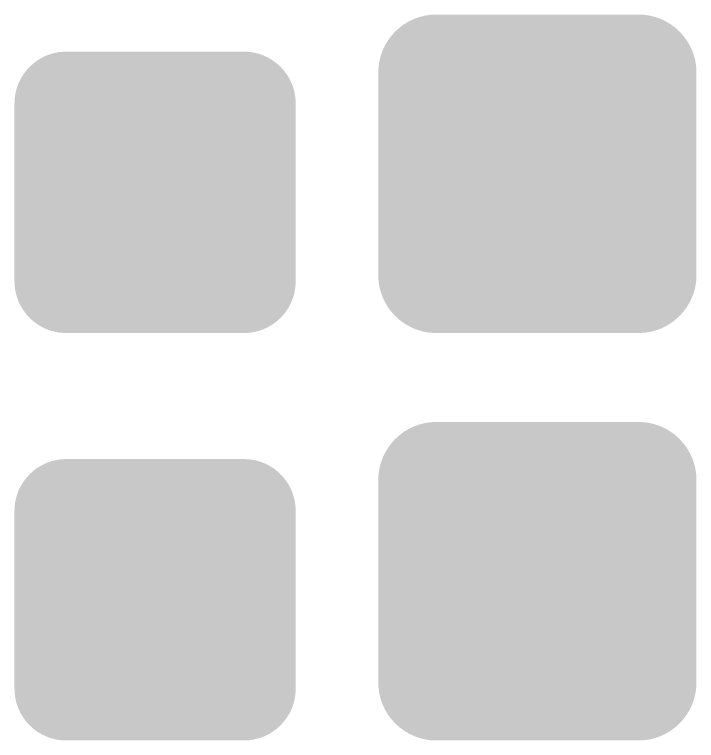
# Model space of a CAD drawing. Header units: millimetres. Extents: x 5277 to 6029, y 2052 to 2709.
# Drawn here: x 5450.91 to 5469.33, y 2458.63 to 2478.23 of the extents above; entities that cross this region are included whole.
import ezdxf

# ---------------------------------------------------------------- set-up
doc = ezdxf.new("R2010")
doc.units = ezdxf.units.MM
doc.layers.add('Recreation', color=7, linetype='CONTINUOUS', true_color=0x000000)

# ---------------------------------------------------------------- blocks, each defined once
blk = doc.blocks.new('602010607_план_рз')
at = {"layer": 'Recreation', "linetype": 'Continuous'}
h = blk.add_hatch(color=256, dxfattribs=at)
edge = h.paths.add_edge_path()
edge.add_spline(control_points=[(-0.095, -0.169), (-0.095, 0.599), (0.531, 1.225), (1.3, 1.225)], knot_values=[-1, -1, -1, -1, 0, 0, 0, 0], degree=3, periodic=0)
edge.add_line((1.3, 1.225), (6.108, 1.225))
edge.add_spline(control_points=[(6.108, 1.225), (6.877, 1.225), (7.503, 0.599), (7.503, -0.169)], knot_values=[-1, -1, -1, -1, 0, 0, 0, 0], degree=3, periodic=0)
edge.add_line((7.503, -0.169), (7.503, -4.978))
edge.add_spline(control_points=[(7.503, -4.978), (7.503, -5.747), (6.877, -6.372), (6.108, -6.372)], knot_values=[-1, -1, -1, -1, 0, 0, 0, 0], degree=3, periodic=0)
edge.add_line((6.108, -6.372), (1.3, -6.372))
edge.add_spline(control_points=[(1.3, -6.372), (0.531, -6.372), (-0.095, -5.747), (-0.095, -4.978)], knot_values=[-1, -1, -1, -1, 0, 0, 0, 0], degree=3, periodic=0)
edge.add_line((-0.095, -4.978), (-0.095, -0.169))
edge = h.paths.add_edge_path(flags=16)
edge.add_spline(control_points=[(0.218, -4.978), (0.218, -5.577), (0.701, -6.059), (1.3, -6.059)], knot_values=[-1, -1, -1, -1, 0, 0, 0, 0], degree=3, periodic=0)
edge.add_line((1.3, -6.059), (6.108, -6.059))
edge.add_spline(control_points=[(6.108, -6.059), (6.707, -6.059), (7.19, -5.577), (7.19, -4.978)], knot_values=[-1, -1, -1, -1, 0, 0, 0, 0], degree=3, periodic=0)
edge.add_line((7.19, -4.978), (7.19, -0.169))
edge.add_spline(control_points=[(7.19, -0.169), (7.19, 0.43), (6.707, 0.912), (6.108, 0.912)], knot_values=[-1, -1, -1, -1, 0, 0, 0, 0], degree=3, periodic=0)
edge.add_line((6.108, 0.912), (1.3, 0.912))
edge.add_spline(control_points=[(1.3, 0.912), (0.701, 0.912), (0.218, 0.43), (0.218, -0.169)], knot_values=[-1, -1, -1, -1, 0, 0, 0, 0], degree=3, periodic=0)
edge.add_line((0.218, -0.169), (0.218, -4.978))
at = {"layer": 'Recreation', "linetype": 'Continuous', "true_color": 0xff0000}
h = blk.add_hatch(color=1, dxfattribs=at)
edge = h.paths.add_edge_path()
edge.add_spline(control_points=[(0.218, -4.978), (0.218, -5.577), (0.701, -6.059), (1.3, -6.059)], knot_values=[-1, -1, -1, -1, 0, 0, 0, 0], degree=3, periodic=0)
edge.add_line((1.3, -6.059), (6.108, -6.059))
edge.add_spline(control_points=[(6.108, -6.059), (6.707, -6.059), (7.19, -5.577), (7.19, -4.978)], knot_values=[-1, -1, -1, -1, 0, 0, 0, 0], degree=3, periodic=0)
edge.add_line((7.19, -4.978), (7.19, -0.169))
edge.add_spline(control_points=[(7.19, -0.169), (7.19, 0.43), (6.707, 0.912), (6.108, 0.912)], knot_values=[-1, -1, -1, -1, 0, 0, 0, 0], degree=3, periodic=0)
edge.add_line((6.108, 0.912), (1.3, 0.912))
edge.add_spline(control_points=[(1.3, 0.912), (0.701, 0.912), (0.218, 0.43), (0.218, -0.169)], knot_values=[-1, -1, -1, -1, 0, 0, 0, 0], degree=3, periodic=0)
edge.add_line((0.218, -0.169), (0.218, -4.978))
at = {"layer": 'Recreation', "linetype": 'Continuous'}
h = blk.add_hatch(color=256, dxfattribs=at)
edge = h.paths.add_edge_path()
edge.add_line((0.426, -0.513), (0.426, -4.634))
edge.add_spline(control_points=[(0.426, -4.634), (0.426, -5.305), (0.973, -5.852), (1.644, -5.852)], knot_values=[0, 0, 0, 0, 1, 1, 1, 1], degree=3, periodic=0)
edge.add_line((1.644, -5.852), (5.765, -5.852))
edge.add_spline(control_points=[(5.765, -5.852), (6.435, -5.852), (6.983, -5.305), (6.983, -4.634)], knot_values=[0, 0, 0, 0, 1, 1, 1, 1], degree=3, periodic=0)
edge.add_line((6.983, -4.634), (6.983, -0.513))
edge.add_spline(control_points=[(6.983, -0.513), (6.983, 0.158), (6.435, 0.705), (5.765, 0.705)], knot_values=[0, 0, 0, 0, 1, 1, 1, 1], degree=3, periodic=0)
edge.add_line((5.765, 0.705), (1.644, 0.705))
edge.add_spline(control_points=[(1.644, 0.705), (0.973, 0.705), (0.426, 0.158), (0.426, -0.513)], knot_values=[0, 0, 0, 0, 1, 1, 1, 1], degree=3, periodic=0)
edge = h.paths.add_edge_path(flags=16)
edge.add_spline(control_points=[(0.737, -4.634), (0.737, -5.136), (1.142, -5.541), (1.644, -5.541)], knot_values=[-1, -1, -1, -1, 0, 0, 0, 0], degree=3, periodic=0)
edge.add_line((1.644, -5.541), (5.765, -5.541))
edge.add_spline(control_points=[(5.765, -5.541), (6.267, -5.541), (6.671, -5.136), (6.671, -4.634)], knot_values=[-1, -1, -1, -1, 0, 0, 0, 0], degree=3, periodic=0)
edge.add_line((6.671, -4.634), (6.671, -0.513))
edge.add_spline(control_points=[(6.671, -0.513), (6.671, -0.011), (6.267, 0.394), (5.765, 0.394)], knot_values=[-1, -1, -1, -1, 0, 0, 0, 0], degree=3, periodic=0)
edge.add_line((5.765, 0.394), (1.644, 0.394))
edge.add_spline(control_points=[(1.644, 0.394), (1.142, 0.394), (0.737, -0.011), (0.737, -0.513)], knot_values=[-1, -1, -1, -1, 0, 0, 0, 0], degree=3, periodic=0)
edge.add_line((0.737, -0.513), (0.737, -4.634))
h = blk.add_hatch(color=256, dxfattribs=at)
h.paths.add_polyline_path([(4.901, -0.154), (4.977, -0.077), (5.16, -0.001), (5.266, -0.001), (5.372, -0.001), (5.552, -0.077), (5.627, -0.154), (5.702, -0.231), (5.776, -0.413), (5.776, -0.519), (5.776, -0.625), (5.702, -0.808), (5.627, -0.884), (5.552, -0.961), (5.372, -1.038), (5.266, -1.038), (5.234, -1.038), (5.187, -1.034), (5.172, -1.03), (5.172, -1.057), (5.175, -1.096), (5.179, -1.108), (5.183, -1.124), (5.219, -1.159), (5.25, -1.179), (5.297, -1.202), (5.368, -1.246), (5.391, -1.265), (5.423, -1.293), (5.474, -1.391), (5.494, -1.462), (5.509, -1.528), (5.529, -1.619), (5.533, -1.642), (5.552, -1.744), (5.596, -1.87), (5.619, -1.894), (5.639, -1.913), (5.757, -1.941), (5.855, -1.949), (5.859, -1.949), (5.871, -1.953), (5.878, -1.956), (5.886, -1.65), (5.886, -1.611), (5.926, -1.572), (5.965, -1.572), (6, -1.572), (6.035, -1.611), (6.035, -1.65), (6.028, -1.956), (6.059, -1.956), (6.067, -1.956), (6.138, -1.956), (6.216, -2.031), (6.224, -2.106), (6.224, -2.114), (6.224, -2.184), (6.149, -2.263), (6.075, -2.271), (6.043, -2.271), (6.012, -2.271), (5.918, -4.808), (5.918, -4.843), (5.878, -4.878), (5.839, -4.878), (5.804, -4.878), (5.768, -4.839), (5.768, -4.8), (5.863, -2.271), (5.847, -2.271), (5.831, -2.271), (5.694, -2.263), (5.486, -2.196), (5.415, -2.137), (5.348, -2.078), (5.258, -1.898), (5.234, -1.776), (5.038, -2.742), (5.549, -3.472), (5.572, -3.5), (5.596, -3.571), (5.596, -3.614), (5.596, -3.622), (5.596, -3.629), (5.494, -4.933), (5.49, -4.98), (5.45, -5.059), (5.415, -5.09), (5.38, -5.122), (5.297, -5.153), (5.25, -5.153), (5.226, -5.153), (5.179, -5.149), (5.099, -5.11), (5.065, -5.075), (5.032, -5.039), (4.999, -4.957), (4.999, -4.91), (4.999, -4.906), (4.999, -4.902), (5.007, -4.894), (5.093, -3.684), (4.802, -3.26), (4.661, -3.834), (4.649, -3.869), (4.637, -3.904), (3.923, -5.051), (3.883, -5.11), (3.781, -5.169), (3.719, -5.169), (3.683, -5.169), (3.616, -5.149), (3.585, -5.13), (3.53, -5.094), (3.475, -4.988), (3.475, -4.917), (3.475, -4.882), (3.491, -4.819), (3.506, -4.792), (4.198, -3.677), (4.363, -2.97), (4.363, -2.954), (4.363, -2.926), (4.359, -2.891), (4.355, -2.883), (4.335, -2.836), (4.315, -2.742), (4.315, -2.695), (4.315, -2.656), (4.59, -1.187), (4.598, -1.163), (4.614, -1.132), (4.622, -1.124), (4.645, -1.1), (4.685, -1.073), (4.7, -1.069), (4.791, -1.049), (4.904, -0.994), (4.928, -0.959), (4.932, -0.955), (4.936, -0.947), (4.936, -0.943), (4.94, -0.935), (4.944, -0.924), (4.944, -0.92), (4.846, -0.841), (4.747, -0.641), (4.747, -0.519), (4.747, -0.413), (4.824, -0.231)])
h.paths.add_polyline_path([(2.336, -1.065), (2.395, -1.004), (2.544, -0.943), (2.635, -0.943), (2.725, -0.943), (2.876, -1.004), (2.937, -1.065), (2.998, -1.126), (3.059, -1.273), (3.059, -1.36), (3.059, -1.446), (2.998, -1.595), (2.937, -1.658), (2.876, -1.721), (2.725, -1.784), (2.635, -1.784), (2.611, -1.784), (2.576, -1.78), (2.564, -1.776), (2.564, -1.799), (2.568, -1.835), (2.572, -1.847), (2.576, -1.862), (2.599, -1.89), (2.619, -1.902), (2.658, -1.917), (2.721, -1.953), (2.745, -1.972), (2.776, -1.996), (2.815, -2.074), (2.823, -2.129), (2.827, -2.141), (2.837, -2.178), (2.843, -2.204), (2.849, -2.229), (2.855, -2.267), (2.855, -2.279), (2.866, -2.353), (2.906, -2.455), (2.933, -2.483), (2.949, -2.498), (3.043, -2.522), (3.122, -2.53), (3.153, -2.53), (3.169, -2.161), (3.169, -2.125), (3.204, -2.09), (3.239, -2.09), (3.275, -2.09), (3.31, -2.125), (3.31, -2.161), (3.31, -2.169), (3.294, -2.538), (3.318, -2.538), (3.361, -2.555), (3.381, -2.573), (3.4, -2.591), (3.42, -2.632), (3.42, -2.656), (3.42, -2.663), (3.42, -2.726), (3.357, -2.789), (3.294, -2.789), (3.294, -2.793), (3.29, -2.797), (3.287, -2.797), (3.2, -5.106), (3.2, -5.141), (3.165, -5.177), (3.129, -5.177), (3.122, -5.177), (3.09, -5.177), (3.059, -5.141), (3.059, -5.106), (3.059, -5.098), (3.145, -2.789), (3.098, -2.789), (2.988, -2.781), (2.819, -2.726), (2.76, -2.679), (2.709, -2.636), (2.635, -2.491), (2.611, -2.388), (2.454, -3.182), (2.87, -3.771), (2.89, -3.798), (2.91, -3.857), (2.91, -3.889), (2.91, -3.893), (2.91, -3.896), (2.902, -3.904), (2.823, -4.965), (2.819, -5.004), (2.788, -5.069), (2.76, -5.094), (2.733, -5.12), (2.666, -5.145), (2.627, -5.145), (2.611, -5.145), (2.572, -5.141), (2.505, -5.11), (2.478, -5.082), (2.45, -5.055), (2.423, -4.988), (2.423, -4.949), (2.423, -4.933), (2.501, -3.944), (2.258, -3.598), (2.148, -4.069), (2.144, -4.081), (2.132, -4.109), (2.124, -4.124), (1.543, -5.059), (1.508, -5.106), (1.421, -5.153), (1.37, -5.153), (1.343, -5.153), (1.292, -5.141), (1.268, -5.13), (1.221, -5.094), (1.174, -5.008), (1.174, -4.957), (1.174, -4.937), (1.189, -4.886), (1.205, -4.855), (1.763, -3.944), (1.904, -3.362), (1.904, -3.347), (1.904, -3.327), (1.9, -3.3), (1.896, -3.292), (1.881, -3.26), (1.865, -3.182), (1.865, -3.135), (1.865, -3.119), (1.865, -3.103), (2.085, -1.909), (2.089, -1.894), (2.104, -1.866), (2.116, -1.854), (2.128, -1.843), (2.159, -1.823), (2.179, -1.815), (2.25, -1.795), (2.34, -1.748), (2.36, -1.721), (2.364, -1.713), (2.368, -1.705), (2.375, -1.689), (2.297, -1.623), (2.218, -1.458), (2.218, -1.36), (2.218, -1.273), (2.277, -1.126)])
h.paths.add_polyline_path([(4.292, -0.998), (4.41, -1.03), (4.461, -1.045), (4.512, -1.104), (4.512, -1.148), (4.512, -1.159), (4.504, -1.226), (4.496, -1.281), (4.284, -2.412), (4.276, -2.459), (4.235, -2.536), (4.202, -2.565), (4.168, -2.595), (4.092, -2.624), (4.048, -2.624), (4.025, -2.624), (4.001, -2.624), (3.624, -2.53), (3.585, -2.522), (3.516, -2.477), (3.487, -2.44), (3.457, -2.402), (3.428, -2.326), (3.428, -2.286), (3.428, -2.259), (3.436, -2.22), (3.444, -2.208), (4.033, -1.14), (4.072, -1.065), (4.166, -0.99), (4.221, -0.99), (4.245, -0.99), (4.28, -0.994)])
h.paths.add_polyline_path([(1.841, -1.752), (1.936, -1.776), (1.979, -1.784), (2.022, -1.835), (2.022, -1.878), (2.022, -1.882), (2.014, -1.933), (2.006, -1.98), (1.834, -2.907), (1.814, -2.993), (1.72, -3.08), (1.645, -3.08), (1.625, -3.08), (1.606, -3.08), (1.299, -3.001), (1.217, -2.978), (1.134, -2.879), (1.134, -2.805), (1.134, -2.797), (1.142, -2.765), (1.15, -2.742), (1.629, -1.87), (1.665, -1.807), (1.743, -1.744), (1.786, -1.744), (1.802, -1.744), (1.83, -1.748)])
blk = doc.blocks.new('602010607_план_фз')
at = {"layer": 'Recreation', "linetype": 'Continuous'}
h = blk.add_hatch(color=256, dxfattribs=at)
edge = h.paths.add_edge_path()
edge.add_spline(control_points=[(-0.266, -0.339), (-0.266, 0.523), (0.438, 1.227), (1.3, 1.227)], knot_values=[-1, -1, -1, -1, 0, 0, 0, 0], degree=3, periodic=0)
edge.add_line((1.3, 1.227), (6.769, 1.227))
edge.add_spline(control_points=[(6.769, 1.227), (7.632, 1.227), (8.333, 0.523), (8.333, -0.339)], knot_values=[-1, -1, -1, -1, 0, 0, 0, 0], degree=3, periodic=0)
edge.add_line((8.333, -0.339), (8.333, -5.806))
edge.add_spline(control_points=[(8.333, -5.806), (8.333, -6.669), (7.632, -7.372), (6.769, -7.372)], knot_values=[-1, -1, -1, -1, 0, 0, 0, 0], degree=3, periodic=0)
edge.add_line((6.769, -7.372), (1.3, -7.372))
edge.add_spline(control_points=[(1.3, -7.372), (0.438, -7.372), (-0.266, -6.669), (-0.266, -5.806)], knot_values=[-1, -1, -1, -1, 0, 0, 0, 0], degree=3, periodic=0)
edge.add_line((-0.266, -5.806), (-0.266, -0.339))
edge = h.paths.add_edge_path(flags=16)
edge.add_spline(control_points=[(0.047, -5.806), (0.047, -6.5), (0.606, -7.059), (1.3, -7.059)], knot_values=[-1, -1, -1, -1, 0, 0, 0, 0], degree=3, periodic=0)
edge.add_line((1.3, -7.059), (6.769, -7.059))
edge.add_spline(control_points=[(6.769, -7.059), (7.463, -7.059), (8.022, -6.5), (8.022, -5.806)], knot_values=[-1, -1, -1, -1, 0, 0, 0, 0], degree=3, periodic=0)
edge.add_line((8.022, -5.806), (8.022, -0.339))
edge.add_spline(control_points=[(8.022, -0.339), (8.022, 0.355), (7.463, 0.914), (6.769, 0.914)], knot_values=[-1, -1, -1, -1, 0, 0, 0, 0], degree=3, periodic=0)
edge.add_line((6.769, 0.914), (1.3, 0.914))
edge.add_spline(control_points=[(1.3, 0.914), (0.606, 0.914), (0.047, 0.355), (0.047, -0.339)], knot_values=[-1, -1, -1, -1, 0, 0, 0, 0], degree=3, periodic=0)
edge.add_line((0.047, -0.339), (0.047, -5.806))
at = {"layer": 'Recreation', "linetype": 'Continuous', "true_color": 0xff0000}
h = blk.add_hatch(color=1, dxfattribs=at)
edge = h.paths.add_edge_path()
edge.add_spline(control_points=[(0.047, -5.806), (0.047, -6.5), (0.606, -7.059), (1.3, -7.059)], knot_values=[-1, -1, -1, -1, 0, 0, 0, 0], degree=3, periodic=0)
edge.add_line((1.3, -7.059), (6.769, -7.059))
edge.add_spline(control_points=[(6.769, -7.059), (7.463, -7.059), (8.022, -6.5), (8.022, -5.806)], knot_values=[-1, -1, -1, -1, 0, 0, 0, 0], degree=3, periodic=0)
edge.add_line((8.022, -5.806), (8.022, -0.339))
edge.add_spline(control_points=[(8.022, -0.339), (8.022, 0.355), (7.463, 0.914), (6.769, 0.914)], knot_values=[-1, -1, -1, -1, 0, 0, 0, 0], degree=3, periodic=0)
edge.add_line((6.769, 0.914), (1.3, 0.914))
edge.add_spline(control_points=[(1.3, 0.914), (0.606, 0.914), (0.047, 0.355), (0.047, -0.339)], knot_values=[-1, -1, -1, -1, 0, 0, 0, 0], degree=3, periodic=0)
edge.add_line((0.047, -0.339), (0.047, -5.806))
at = {"layer": 'Recreation', "linetype": 'Continuous'}
h = blk.add_hatch(color=256, dxfattribs=at)
edge = h.paths.add_edge_path()
edge.add_line((0.252, -0.679), (0.252, -5.464))
edge.add_spline(control_points=[(0.252, -5.464), (0.252, -6.23), (0.877, -6.854), (1.642, -6.854)], knot_values=[0, 0, 0, 0, 1, 1, 1, 1], degree=3, periodic=0)
edge.add_line((1.642, -6.854), (6.427, -6.854))
edge.add_spline(control_points=[(6.427, -6.854), (7.193, -6.854), (7.815, -6.23), (7.815, -5.464)], knot_values=[0, 0, 0, 0, 1, 1, 1, 1], degree=3, periodic=0)
edge.add_line((7.815, -5.464), (7.815, -0.679))
edge.add_spline(control_points=[(7.815, -0.679), (7.815, 0.086), (7.193, 0.709), (6.427, 0.709)], knot_values=[0, 0, 0, 0, 1, 1, 1, 1], degree=3, periodic=0)
edge.add_line((6.427, 0.709), (1.642, 0.709))
edge.add_spline(control_points=[(1.642, 0.709), (0.877, 0.709), (0.252, 0.086), (0.252, -0.679)], knot_values=[0, 0, 0, 0, 1, 1, 1, 1], degree=3, periodic=0)
edge = h.paths.add_edge_path(flags=16)
edge.add_line((0.565, -0.679), (0.565, -5.464))
edge.add_spline(control_points=[(0.565, -5.464), (0.565, -6.06), (1.046, -6.541), (1.642, -6.541)], knot_values=[-1, -1, -1, -1, 0, 0, 0, 0], degree=3, periodic=0)
edge.add_line((1.642, -6.541), (6.427, -6.541))
edge.add_spline(control_points=[(6.427, -6.541), (7.024, -6.541), (7.502, -6.06), (7.502, -5.464)], knot_values=[-1, -1, -1, -1, 0, 0, 0, 0], degree=3, periodic=0)
edge.add_line((7.502, -5.464), (7.502, -0.679))
edge.add_spline(control_points=[(7.502, -0.679), (7.502, -0.083), (7.024, 0.396), (6.427, 0.396)], knot_values=[-1, -1, -1, -1, 0, 0, 0, 0], degree=3, periodic=0)
edge.add_line((6.427, 0.396), (1.642, 0.396))
edge.add_spline(control_points=[(1.642, 0.396), (1.046, 0.396), (0.565, -0.083), (0.565, -0.679)], knot_values=[-1, -1, -1, -1, 0, 0, 0, 0], degree=3, periodic=0)
h = blk.add_hatch(color=256, dxfattribs=at)
edge = h.paths.add_edge_path()
edge.add_line((0.77, -1.021), (0.77, -5.124))
edge.add_spline(control_points=[(0.77, -5.124), (0.77, -5.792), (1.314, -6.336), (1.982, -6.336)], knot_values=[0, 0, 0, 0, 1, 1, 1, 1], degree=3, periodic=0)
edge.add_line((1.982, -6.336), (6.085, -6.336))
edge.add_spline(control_points=[(6.085, -6.336), (6.753, -6.336), (7.297, -5.792), (7.297, -5.124)], knot_values=[0, 0, 0, 0, 1, 1, 1, 1], degree=3, periodic=0)
edge.add_line((7.297, -5.124), (7.297, -1.021))
edge.add_spline(control_points=[(7.297, -1.021), (7.297, -0.353), (6.753, 0.191), (6.085, 0.191)], knot_values=[0, 0, 0, 0, 1, 1, 1, 1], degree=3, periodic=0)
edge.add_line((6.085, 0.191), (1.982, 0.191))
edge.add_spline(control_points=[(1.982, 0.191), (1.314, 0.191), (0.77, -0.353), (0.77, -1.021)], knot_values=[0, 0, 0, 0, 1, 1, 1, 1], degree=3, periodic=0)
edge = h.paths.add_edge_path(flags=16)
edge.add_line((1.081, -1.021), (1.081, -5.124))
edge.add_spline(control_points=[(1.081, -5.124), (1.081, -5.624), (1.482, -6.025), (1.982, -6.025)], knot_values=[-1, -1, -1, -1, 0, 0, 0, 0], degree=3, periodic=0)
edge.add_line((1.982, -6.025), (6.085, -6.025))
edge.add_spline(control_points=[(6.085, -6.025), (6.585, -6.025), (6.986, -5.624), (6.986, -5.124)], knot_values=[-1, -1, -1, -1, 0, 0, 0, 0], degree=3, periodic=0)
edge.add_line((6.986, -5.124), (6.986, -1.021))
edge.add_spline(control_points=[(6.986, -1.021), (6.986, -0.521), (6.585, -0.12), (6.085, -0.12)], knot_values=[-1, -1, -1, -1, 0, 0, 0, 0], degree=3, periodic=0)
edge.add_line((6.085, -0.12), (1.982, -0.12))
edge.add_spline(control_points=[(1.982, -0.12), (1.482, -0.12), (1.081, -0.521), (1.081, -1.021)], knot_values=[-1, -1, -1, -1, 0, 0, 0, 0], degree=3, periodic=0)
h = blk.add_hatch(color=256, dxfattribs=at)
h.paths.add_polyline_path([(5.215, -0.662), (5.292, -0.585), (5.474, -0.509), (5.58, -0.509), (5.686, -0.509), (5.867, -0.585), (5.941, -0.662), (6.016, -0.738), (6.091, -0.921), (6.091, -1.027), (6.091, -1.133), (6.016, -1.316), (5.941, -1.392), (5.867, -1.469), (5.686, -1.545), (5.58, -1.545), (5.549, -1.545), (5.502, -1.541), (5.486, -1.538), (5.486, -1.565), (5.49, -1.604), (5.494, -1.616), (5.498, -1.632), (5.533, -1.667), (5.564, -1.687), (5.612, -1.71), (5.682, -1.754), (5.706, -1.773), (5.737, -1.801), (5.788, -1.899), (5.808, -1.97), (5.824, -2.036), (5.843, -2.127), (5.847, -2.15), (5.867, -2.252), (5.91, -2.378), (5.934, -2.401), (5.953, -2.421), (6.071, -2.449), (6.169, -2.456), (6.173, -2.456), (6.185, -2.46), (6.193, -2.464), (6.201, -2.158), (6.201, -2.119), (6.24, -2.079), (6.279, -2.079), (6.315, -2.079), (6.35, -2.119), (6.35, -2.158), (6.342, -2.464), (6.373, -2.464), (6.381, -2.464), (6.452, -2.464), (6.531, -2.539), (6.538, -2.614), (6.538, -2.621), (6.538, -2.692), (6.464, -2.771), (6.389, -2.778), (6.358, -2.778), (6.326, -2.778), (6.232, -5.315), (6.232, -5.351), (6.193, -5.386), (6.154, -5.386), (6.118, -5.386), (6.083, -5.347), (6.083, -5.308), (6.177, -2.778), (6.161, -2.778), (6.146, -2.778), (6.008, -2.771), (5.8, -2.704), (5.729, -2.645), (5.663, -2.586), (5.572, -2.405), (5.549, -2.284), (5.352, -3.25), (5.863, -3.98), (5.886, -4.008), (5.91, -4.078), (5.91, -4.122), (5.91, -4.129), (5.91, -4.137), (5.808, -5.441), (5.804, -5.488), (5.765, -5.567), (5.729, -5.598), (5.694, -5.63), (5.612, -5.661), (5.564, -5.661), (5.541, -5.661), (5.494, -5.657), (5.413, -5.618), (5.38, -5.582), (5.346, -5.547), (5.313, -5.465), (5.313, -5.417), (5.313, -5.414), (5.313, -5.41), (5.321, -5.402), (5.407, -4.192), (5.117, -3.768), (4.975, -4.341), (4.964, -4.377), (4.952, -4.412), (4.237, -5.559), (4.198, -5.618), (4.096, -5.677), (4.033, -5.677), (3.998, -5.677), (3.931, -5.657), (3.899, -5.637), (3.844, -5.602), (3.789, -5.496), (3.789, -5.425), (3.789, -5.39), (3.805, -5.327), (3.821, -5.3), (4.512, -4.184), (4.677, -3.478), (4.677, -3.462), (4.677, -3.434), (4.673, -3.399), (4.669, -3.391), (4.649, -3.344), (4.63, -3.25), (4.63, -3.203), (4.63, -3.163), (4.905, -1.695), (4.913, -1.671), (4.928, -1.64), (4.936, -1.632), (4.96, -1.608), (4.999, -1.581), (5.015, -1.577), (5.105, -1.557), (5.219, -1.502), (5.242, -1.467), (5.246, -1.463), (5.25, -1.455), (5.25, -1.451), (5.254, -1.443), (5.258, -1.432), (5.258, -1.428), (5.16, -1.349), (5.062, -1.149), (5.062, -1.027), (5.062, -0.921), (5.138, -0.738)])
h.paths.add_polyline_path([(2.651, -1.573), (2.709, -1.512), (2.859, -1.451), (2.949, -1.451), (3.039, -1.451), (3.191, -1.512), (3.251, -1.573), (3.312, -1.634), (3.373, -1.781), (3.373, -1.867), (3.373, -1.954), (3.312, -2.103), (3.251, -2.166), (3.191, -2.229), (3.039, -2.292), (2.949, -2.292), (2.925, -2.292), (2.89, -2.288), (2.878, -2.284), (2.878, -2.307), (2.882, -2.343), (2.886, -2.354), (2.89, -2.37), (2.914, -2.398), (2.933, -2.409), (2.973, -2.425), (3.035, -2.46), (3.059, -2.48), (3.09, -2.504), (3.13, -2.582), (3.138, -2.637), (3.141, -2.649), (3.151, -2.686), (3.157, -2.712), (3.163, -2.737), (3.169, -2.775), (3.169, -2.786), (3.181, -2.861), (3.22, -2.963), (3.247, -2.991), (3.263, -3.006), (3.357, -3.03), (3.436, -3.038), (3.467, -3.038), (3.483, -2.669), (3.483, -2.633), (3.518, -2.598), (3.554, -2.598), (3.589, -2.598), (3.624, -2.633), (3.624, -2.669), (3.624, -2.676), (3.609, -3.046), (3.632, -3.046), (3.676, -3.063), (3.695, -3.081), (3.715, -3.099), (3.734, -3.14), (3.734, -3.163), (3.734, -3.171), (3.734, -3.234), (3.672, -3.297), (3.609, -3.297), (3.609, -3.301), (3.605, -3.305), (3.601, -3.305), (3.515, -5.614), (3.515, -5.649), (3.479, -5.685), (3.444, -5.685), (3.436, -5.685), (3.405, -5.685), (3.373, -5.649), (3.373, -5.614), (3.373, -5.606), (3.46, -3.297), (3.412, -3.297), (3.302, -3.289), (3.134, -3.234), (3.075, -3.187), (3.024, -3.144), (2.949, -2.998), (2.925, -2.896), (2.768, -3.69), (3.185, -4.279), (3.204, -4.306), (3.224, -4.365), (3.224, -4.396), (3.224, -4.4), (3.224, -4.404), (3.216, -4.412), (3.138, -5.472), (3.134, -5.512), (3.102, -5.577), (3.075, -5.602), (3.047, -5.628), (2.98, -5.653), (2.941, -5.653), (2.925, -5.653), (2.886, -5.649), (2.819, -5.618), (2.792, -5.59), (2.764, -5.563), (2.737, -5.496), (2.737, -5.457), (2.737, -5.441), (2.816, -4.451), (2.572, -4.106), (2.462, -4.577), (2.458, -4.589), (2.446, -4.616), (2.439, -4.632), (1.857, -5.567), (1.822, -5.614), (1.736, -5.661), (1.685, -5.661), (1.657, -5.661), (1.606, -5.649), (1.582, -5.637), (1.535, -5.602), (1.488, -5.516), (1.488, -5.465), (1.488, -5.445), (1.504, -5.394), (1.52, -5.363), (2.077, -4.451), (2.219, -3.87), (2.219, -3.855), (2.219, -3.835), (2.215, -3.807), (2.211, -3.8), (2.195, -3.768), (2.179, -3.69), (2.179, -3.642), (2.179, -3.627), (2.179, -3.611), (2.399, -2.417), (2.403, -2.401), (2.419, -2.374), (2.431, -2.362), (2.442, -2.35), (2.474, -2.331), (2.493, -2.323), (2.564, -2.303), (2.654, -2.256), (2.674, -2.229), (2.678, -2.221), (2.682, -2.213), (2.69, -2.197), (2.611, -2.131), (2.533, -1.966), (2.533, -1.867), (2.533, -1.781), (2.592, -1.634)])
h.paths.add_polyline_path([(4.606, -1.506), (4.724, -1.538), (4.775, -1.553), (4.826, -1.612), (4.826, -1.655), (4.826, -1.667), (4.818, -1.734), (4.81, -1.789), (4.598, -2.92), (4.591, -2.967), (4.549, -3.044), (4.516, -3.073), (4.483, -3.102), (4.406, -3.132), (4.363, -3.132), (4.339, -3.132), (4.316, -3.132), (3.939, -3.038), (3.899, -3.03), (3.831, -2.985), (3.801, -2.947), (3.772, -2.91), (3.742, -2.833), (3.742, -2.794), (3.742, -2.767), (3.75, -2.727), (3.758, -2.716), (4.347, -1.647), (4.386, -1.573), (4.481, -1.498), (4.536, -1.498), (4.559, -1.498), (4.594, -1.502)])
h.paths.add_polyline_path([(2.156, -2.26), (2.25, -2.284), (2.293, -2.292), (2.336, -2.343), (2.336, -2.386), (2.336, -2.39), (2.329, -2.441), (2.321, -2.488), (2.148, -3.415), (2.128, -3.501), (2.034, -3.587), (1.959, -3.587), (1.94, -3.587), (1.92, -3.587), (1.614, -3.509), (1.531, -3.485), (1.449, -3.387), (1.449, -3.313), (1.449, -3.305), (1.457, -3.273), (1.465, -3.25), (1.944, -2.378), (1.979, -2.315), (2.058, -2.252), (2.101, -2.252), (2.116, -2.252), (2.144, -2.256)])
blk = doc.blocks.new('602010607_рек_рз')
at = {"layer": 'Recreation', "linetype": 'Continuous'}
h = blk.add_hatch(color=256, dxfattribs=at)
edge = h.paths.add_edge_path()
edge.add_spline(control_points=[(-0.095, -0.169), (-0.095, 0.599), (0.531, 1.225), (1.3, 1.225)], knot_values=[-1, -1, -1, -1, 0, 0, 0, 0], degree=3, periodic=0)
edge.add_line((1.3, 1.225), (6.108, 1.225))
edge.add_spline(control_points=[(6.108, 1.225), (6.877, 1.225), (7.503, 0.599), (7.503, -0.169)], knot_values=[-1, -1, -1, -1, 0, 0, 0, 0], degree=3, periodic=0)
edge.add_line((7.503, -0.169), (7.503, -4.978))
edge.add_spline(control_points=[(7.503, -4.978), (7.503, -5.747), (6.877, -6.372), (6.108, -6.372)], knot_values=[-1, -1, -1, -1, 0, 0, 0, 0], degree=3, periodic=0)
edge.add_line((6.108, -6.372), (1.3, -6.372))
edge.add_spline(control_points=[(1.3, -6.372), (0.531, -6.372), (-0.095, -5.747), (-0.095, -4.978)], knot_values=[-1, -1, -1, -1, 0, 0, 0, 0], degree=3, periodic=0)
edge.add_line((-0.095, -4.978), (-0.095, -0.169))
edge = h.paths.add_edge_path(flags=16)
edge.add_spline(control_points=[(0.218, -4.978), (0.218, -5.577), (0.701, -6.059), (1.3, -6.059)], knot_values=[-1, -1, -1, -1, 0, 0, 0, 0], degree=3, periodic=0)
edge.add_line((1.3, -6.059), (6.108, -6.059))
edge.add_spline(control_points=[(6.108, -6.059), (6.707, -6.059), (7.19, -5.577), (7.19, -4.978)], knot_values=[-1, -1, -1, -1, 0, 0, 0, 0], degree=3, periodic=0)
edge.add_line((7.19, -4.978), (7.19, -0.169))
edge.add_spline(control_points=[(7.19, -0.169), (7.19, 0.43), (6.707, 0.912), (6.108, 0.912)], knot_values=[-1, -1, -1, -1, 0, 0, 0, 0], degree=3, periodic=0)
edge.add_line((6.108, 0.912), (1.3, 0.912))
edge.add_spline(control_points=[(1.3, 0.912), (0.701, 0.912), (0.218, 0.43), (0.218, -0.169)], knot_values=[-1, -1, -1, -1, 0, 0, 0, 0], degree=3, periodic=0)
edge.add_line((0.218, -0.169), (0.218, -4.978))
at = {"layer": 'Recreation', "linetype": 'Continuous', "true_color": 0xffff00}
h = blk.add_hatch(color=2, dxfattribs=at)
edge = h.paths.add_edge_path()
edge.add_spline(control_points=[(0.218, -4.978), (0.218, -5.577), (0.701, -6.059), (1.3, -6.059)], knot_values=[-1, -1, -1, -1, 0, 0, 0, 0], degree=3, periodic=0)
edge.add_line((1.3, -6.059), (6.108, -6.059))
edge.add_spline(control_points=[(6.108, -6.059), (6.707, -6.059), (7.19, -5.577), (7.19, -4.978)], knot_values=[-1, -1, -1, -1, 0, 0, 0, 0], degree=3, periodic=0)
edge.add_line((7.19, -4.978), (7.19, -0.169))
edge.add_spline(control_points=[(7.19, -0.169), (7.19, 0.43), (6.707, 0.912), (6.108, 0.912)], knot_values=[-1, -1, -1, -1, 0, 0, 0, 0], degree=3, periodic=0)
edge.add_line((6.108, 0.912), (1.3, 0.912))
edge.add_spline(control_points=[(1.3, 0.912), (0.701, 0.912), (0.218, 0.43), (0.218, -0.169)], knot_values=[-1, -1, -1, -1, 0, 0, 0, 0], degree=3, periodic=0)
edge.add_line((0.218, -0.169), (0.218, -4.978))
at = {"layer": 'Recreation', "linetype": 'Continuous'}
h = blk.add_hatch(color=256, dxfattribs=at)
edge = h.paths.add_edge_path()
edge.add_line((0.426, -0.513), (0.426, -4.634))
edge.add_spline(control_points=[(0.426, -4.634), (0.426, -5.305), (0.973, -5.852), (1.644, -5.852)], knot_values=[0, 0, 0, 0, 1, 1, 1, 1], degree=3, periodic=0)
edge.add_line((1.644, -5.852), (5.765, -5.852))
edge.add_spline(control_points=[(5.765, -5.852), (6.435, -5.852), (6.983, -5.305), (6.983, -4.634)], knot_values=[0, 0, 0, 0, 1, 1, 1, 1], degree=3, periodic=0)
edge.add_line((6.983, -4.634), (6.983, -0.513))
edge.add_spline(control_points=[(6.983, -0.513), (6.983, 0.158), (6.435, 0.705), (5.765, 0.705)], knot_values=[0, 0, 0, 0, 1, 1, 1, 1], degree=3, periodic=0)
edge.add_line((5.765, 0.705), (1.644, 0.705))
edge.add_spline(control_points=[(1.644, 0.705), (0.973, 0.705), (0.426, 0.158), (0.426, -0.513)], knot_values=[0, 0, 0, 0, 1, 1, 1, 1], degree=3, periodic=0)
edge = h.paths.add_edge_path(flags=16)
edge.add_spline(control_points=[(0.737, -4.634), (0.737, -5.136), (1.142, -5.541), (1.644, -5.541)], knot_values=[-1, -1, -1, -1, 0, 0, 0, 0], degree=3, periodic=0)
edge.add_line((1.644, -5.541), (5.765, -5.541))
edge.add_spline(control_points=[(5.765, -5.541), (6.267, -5.541), (6.671, -5.136), (6.671, -4.634)], knot_values=[-1, -1, -1, -1, 0, 0, 0, 0], degree=3, periodic=0)
edge.add_line((6.671, -4.634), (6.671, -0.513))
edge.add_spline(control_points=[(6.671, -0.513), (6.671, -0.011), (6.267, 0.394), (5.765, 0.394)], knot_values=[-1, -1, -1, -1, 0, 0, 0, 0], degree=3, periodic=0)
edge.add_line((5.765, 0.394), (1.644, 0.394))
edge.add_spline(control_points=[(1.644, 0.394), (1.142, 0.394), (0.737, -0.011), (0.737, -0.513)], knot_values=[-1, -1, -1, -1, 0, 0, 0, 0], degree=3, periodic=0)
edge.add_line((0.737, -0.513), (0.737, -4.634))
h = blk.add_hatch(color=256, dxfattribs=at)
h.paths.add_polyline_path([(4.901, -0.154), (4.977, -0.077), (5.16, -0.001), (5.266, -0.001), (5.372, -0.001), (5.552, -0.077), (5.627, -0.154), (5.702, -0.231), (5.776, -0.413), (5.776, -0.519), (5.776, -0.625), (5.702, -0.808), (5.627, -0.884), (5.552, -0.961), (5.372, -1.038), (5.266, -1.038), (5.234, -1.038), (5.187, -1.034), (5.172, -1.03), (5.172, -1.057), (5.175, -1.096), (5.179, -1.108), (5.183, -1.124), (5.219, -1.159), (5.25, -1.179), (5.297, -1.202), (5.368, -1.246), (5.391, -1.265), (5.423, -1.293), (5.474, -1.391), (5.494, -1.462), (5.509, -1.528), (5.529, -1.619), (5.533, -1.642), (5.552, -1.744), (5.596, -1.87), (5.619, -1.894), (5.639, -1.913), (5.757, -1.941), (5.855, -1.949), (5.859, -1.949), (5.871, -1.953), (5.878, -1.956), (5.886, -1.65), (5.886, -1.611), (5.926, -1.572), (5.965, -1.572), (6, -1.572), (6.035, -1.611), (6.035, -1.65), (6.028, -1.956), (6.059, -1.956), (6.067, -1.956), (6.138, -1.956), (6.216, -2.031), (6.224, -2.106), (6.224, -2.114), (6.224, -2.184), (6.149, -2.263), (6.075, -2.271), (6.043, -2.271), (6.012, -2.271), (5.918, -4.808), (5.918, -4.843), (5.878, -4.878), (5.839, -4.878), (5.804, -4.878), (5.768, -4.839), (5.768, -4.8), (5.863, -2.271), (5.847, -2.271), (5.831, -2.271), (5.694, -2.263), (5.486, -2.196), (5.415, -2.137), (5.348, -2.078), (5.258, -1.898), (5.234, -1.776), (5.038, -2.742), (5.549, -3.472), (5.572, -3.5), (5.596, -3.571), (5.596, -3.614), (5.596, -3.622), (5.596, -3.629), (5.494, -4.933), (5.49, -4.98), (5.45, -5.059), (5.415, -5.09), (5.38, -5.122), (5.297, -5.153), (5.25, -5.153), (5.226, -5.153), (5.179, -5.149), (5.099, -5.11), (5.065, -5.075), (5.032, -5.039), (4.999, -4.957), (4.999, -4.91), (4.999, -4.906), (4.999, -4.902), (5.007, -4.894), (5.093, -3.684), (4.802, -3.26), (4.661, -3.834), (4.649, -3.869), (4.637, -3.904), (3.923, -5.051), (3.883, -5.11), (3.781, -5.169), (3.719, -5.169), (3.683, -5.169), (3.616, -5.149), (3.585, -5.13), (3.53, -5.094), (3.475, -4.988), (3.475, -4.917), (3.475, -4.882), (3.491, -4.819), (3.506, -4.792), (4.198, -3.677), (4.363, -2.97), (4.363, -2.954), (4.363, -2.926), (4.359, -2.891), (4.355, -2.883), (4.335, -2.836), (4.315, -2.742), (4.315, -2.695), (4.315, -2.656), (4.59, -1.187), (4.598, -1.163), (4.614, -1.132), (4.622, -1.124), (4.645, -1.1), (4.685, -1.073), (4.7, -1.069), (4.791, -1.049), (4.904, -0.994), (4.928, -0.959), (4.932, -0.955), (4.936, -0.947), (4.936, -0.943), (4.94, -0.935), (4.944, -0.924), (4.944, -0.92), (4.846, -0.841), (4.747, -0.641), (4.747, -0.519), (4.747, -0.413), (4.824, -0.231)])
h.paths.add_polyline_path([(2.336, -1.065), (2.395, -1.004), (2.544, -0.943), (2.635, -0.943), (2.725, -0.943), (2.876, -1.004), (2.937, -1.065), (2.998, -1.126), (3.059, -1.273), (3.059, -1.36), (3.059, -1.446), (2.998, -1.595), (2.937, -1.658), (2.876, -1.721), (2.725, -1.784), (2.635, -1.784), (2.611, -1.784), (2.576, -1.78), (2.564, -1.776), (2.564, -1.799), (2.568, -1.835), (2.572, -1.847), (2.576, -1.862), (2.599, -1.89), (2.619, -1.902), (2.658, -1.917), (2.721, -1.953), (2.745, -1.972), (2.776, -1.996), (2.815, -2.074), (2.823, -2.129), (2.827, -2.141), (2.837, -2.178), (2.843, -2.204), (2.849, -2.229), (2.855, -2.267), (2.855, -2.279), (2.866, -2.353), (2.906, -2.455), (2.933, -2.483), (2.949, -2.498), (3.043, -2.522), (3.122, -2.53), (3.153, -2.53), (3.169, -2.161), (3.169, -2.125), (3.204, -2.09), (3.239, -2.09), (3.275, -2.09), (3.31, -2.125), (3.31, -2.161), (3.31, -2.169), (3.294, -2.538), (3.318, -2.538), (3.361, -2.555), (3.381, -2.573), (3.4, -2.591), (3.42, -2.632), (3.42, -2.656), (3.42, -2.663), (3.42, -2.726), (3.357, -2.789), (3.294, -2.789), (3.294, -2.793), (3.29, -2.797), (3.287, -2.797), (3.2, -5.106), (3.2, -5.141), (3.165, -5.177), (3.129, -5.177), (3.122, -5.177), (3.09, -5.177), (3.059, -5.141), (3.059, -5.106), (3.059, -5.098), (3.145, -2.789), (3.098, -2.789), (2.988, -2.781), (2.819, -2.726), (2.76, -2.679), (2.709, -2.636), (2.635, -2.491), (2.611, -2.388), (2.454, -3.182), (2.87, -3.771), (2.89, -3.798), (2.91, -3.857), (2.91, -3.889), (2.91, -3.893), (2.91, -3.896), (2.902, -3.904), (2.823, -4.965), (2.819, -5.004), (2.788, -5.069), (2.76, -5.094), (2.733, -5.12), (2.666, -5.145), (2.627, -5.145), (2.611, -5.145), (2.572, -5.141), (2.505, -5.11), (2.478, -5.082), (2.45, -5.055), (2.423, -4.988), (2.423, -4.949), (2.423, -4.933), (2.501, -3.944), (2.258, -3.598), (2.148, -4.069), (2.144, -4.081), (2.132, -4.109), (2.124, -4.124), (1.543, -5.059), (1.508, -5.106), (1.421, -5.153), (1.37, -5.153), (1.343, -5.153), (1.292, -5.141), (1.268, -5.13), (1.221, -5.094), (1.174, -5.008), (1.174, -4.957), (1.174, -4.937), (1.189, -4.886), (1.205, -4.855), (1.763, -3.944), (1.904, -3.362), (1.904, -3.347), (1.904, -3.327), (1.9, -3.3), (1.896, -3.292), (1.881, -3.26), (1.865, -3.182), (1.865, -3.135), (1.865, -3.119), (1.865, -3.103), (2.085, -1.909), (2.089, -1.894), (2.104, -1.866), (2.116, -1.854), (2.128, -1.843), (2.159, -1.823), (2.179, -1.815), (2.25, -1.795), (2.34, -1.748), (2.36, -1.721), (2.364, -1.713), (2.368, -1.705), (2.375, -1.689), (2.297, -1.623), (2.218, -1.458), (2.218, -1.36), (2.218, -1.273), (2.277, -1.126)])
h.paths.add_polyline_path([(4.292, -0.998), (4.41, -1.03), (4.461, -1.045), (4.512, -1.104), (4.512, -1.148), (4.512, -1.159), (4.504, -1.226), (4.496, -1.281), (4.284, -2.412), (4.276, -2.459), (4.235, -2.536), (4.202, -2.565), (4.168, -2.595), (4.092, -2.624), (4.048, -2.624), (4.025, -2.624), (4.001, -2.624), (3.624, -2.53), (3.585, -2.522), (3.516, -2.477), (3.487, -2.44), (3.457, -2.402), (3.428, -2.326), (3.428, -2.286), (3.428, -2.259), (3.436, -2.22), (3.444, -2.208), (4.033, -1.14), (4.072, -1.065), (4.166, -0.99), (4.221, -0.99), (4.245, -0.99), (4.28, -0.994)])
h.paths.add_polyline_path([(1.841, -1.752), (1.936, -1.776), (1.979, -1.784), (2.022, -1.835), (2.022, -1.878), (2.022, -1.882), (2.014, -1.933), (2.006, -1.98), (1.834, -2.907), (1.814, -2.993), (1.72, -3.08), (1.645, -3.08), (1.625, -3.08), (1.606, -3.08), (1.299, -3.001), (1.217, -2.978), (1.134, -2.879), (1.134, -2.805), (1.134, -2.797), (1.142, -2.765), (1.15, -2.742), (1.629, -1.87), (1.665, -1.807), (1.743, -1.744), (1.786, -1.744), (1.802, -1.744), (1.83, -1.748)])
blk = doc.blocks.new('602010607_рек_фз')
at = {"layer": 'Recreation', "linetype": 'Continuous'}
h = blk.add_hatch(color=256, dxfattribs=at)
edge = h.paths.add_edge_path()
edge.add_spline(control_points=[(-0.266, -0.339), (-0.266, 0.523), (0.438, 1.227), (1.3, 1.227)], knot_values=[-1, -1, -1, -1, 0, 0, 0, 0], degree=3, periodic=0)
edge.add_line((1.3, 1.227), (6.769, 1.227))
edge.add_spline(control_points=[(6.769, 1.227), (7.632, 1.227), (8.333, 0.523), (8.333, -0.339)], knot_values=[-1, -1, -1, -1, 0, 0, 0, 0], degree=3, periodic=0)
edge.add_line((8.333, -0.339), (8.333, -5.806))
edge.add_spline(control_points=[(8.333, -5.806), (8.333, -6.669), (7.632, -7.372), (6.769, -7.372)], knot_values=[-1, -1, -1, -1, 0, 0, 0, 0], degree=3, periodic=0)
edge.add_line((6.769, -7.372), (1.3, -7.372))
edge.add_spline(control_points=[(1.3, -7.372), (0.438, -7.372), (-0.266, -6.669), (-0.266, -5.806)], knot_values=[-1, -1, -1, -1, 0, 0, 0, 0], degree=3, periodic=0)
edge.add_line((-0.266, -5.806), (-0.266, -0.339))
edge = h.paths.add_edge_path(flags=16)
edge.add_spline(control_points=[(0.047, -5.806), (0.047, -6.5), (0.606, -7.059), (1.3, -7.059)], knot_values=[-1, -1, -1, -1, 0, 0, 0, 0], degree=3, periodic=0)
edge.add_line((1.3, -7.059), (6.769, -7.059))
edge.add_spline(control_points=[(6.769, -7.059), (7.463, -7.059), (8.022, -6.5), (8.022, -5.806)], knot_values=[-1, -1, -1, -1, 0, 0, 0, 0], degree=3, periodic=0)
edge.add_line((8.022, -5.806), (8.022, -0.339))
edge.add_spline(control_points=[(8.022, -0.339), (8.022, 0.355), (7.463, 0.914), (6.769, 0.914)], knot_values=[-1, -1, -1, -1, 0, 0, 0, 0], degree=3, periodic=0)
edge.add_line((6.769, 0.914), (1.3, 0.914))
edge.add_spline(control_points=[(1.3, 0.914), (0.606, 0.914), (0.047, 0.355), (0.047, -0.339)], knot_values=[-1, -1, -1, -1, 0, 0, 0, 0], degree=3, periodic=0)
edge.add_line((0.047, -0.339), (0.047, -5.806))
at = {"layer": 'Recreation', "linetype": 'Continuous', "true_color": 0xffff00}
h = blk.add_hatch(color=2, dxfattribs=at)
edge = h.paths.add_edge_path()
edge.add_spline(control_points=[(0.047, -5.806), (0.047, -6.5), (0.606, -7.059), (1.3, -7.059)], knot_values=[-1, -1, -1, -1, 0, 0, 0, 0], degree=3, periodic=0)
edge.add_line((1.3, -7.059), (6.769, -7.059))
edge.add_spline(control_points=[(6.769, -7.059), (7.463, -7.059), (8.022, -6.5), (8.022, -5.806)], knot_values=[-1, -1, -1, -1, 0, 0, 0, 0], degree=3, periodic=0)
edge.add_line((8.022, -5.806), (8.022, -0.339))
edge.add_spline(control_points=[(8.022, -0.339), (8.022, 0.355), (7.463, 0.914), (6.769, 0.914)], knot_values=[-1, -1, -1, -1, 0, 0, 0, 0], degree=3, periodic=0)
edge.add_line((6.769, 0.914), (1.3, 0.914))
edge.add_spline(control_points=[(1.3, 0.914), (0.606, 0.914), (0.047, 0.355), (0.047, -0.339)], knot_values=[-1, -1, -1, -1, 0, 0, 0, 0], degree=3, periodic=0)
edge.add_line((0.047, -0.339), (0.047, -5.806))
at = {"layer": 'Recreation', "linetype": 'Continuous'}
h = blk.add_hatch(color=256, dxfattribs=at)
edge = h.paths.add_edge_path()
edge.add_line((0.252, -0.679), (0.252, -5.464))
edge.add_spline(control_points=[(0.252, -5.464), (0.252, -6.23), (0.877, -6.854), (1.642, -6.854)], knot_values=[0, 0, 0, 0, 1, 1, 1, 1], degree=3, periodic=0)
edge.add_line((1.642, -6.854), (6.427, -6.854))
edge.add_spline(control_points=[(6.427, -6.854), (7.193, -6.854), (7.815, -6.23), (7.815, -5.464)], knot_values=[0, 0, 0, 0, 1, 1, 1, 1], degree=3, periodic=0)
edge.add_line((7.815, -5.464), (7.815, -0.679))
edge.add_spline(control_points=[(7.815, -0.679), (7.815, 0.086), (7.193, 0.709), (6.427, 0.709)], knot_values=[0, 0, 0, 0, 1, 1, 1, 1], degree=3, periodic=0)
edge.add_line((6.427, 0.709), (1.642, 0.709))
edge.add_spline(control_points=[(1.642, 0.709), (0.877, 0.709), (0.252, 0.086), (0.252, -0.679)], knot_values=[0, 0, 0, 0, 1, 1, 1, 1], degree=3, periodic=0)
edge = h.paths.add_edge_path(flags=16)
edge.add_line((0.565, -0.679), (0.565, -5.464))
edge.add_spline(control_points=[(0.565, -5.464), (0.565, -6.06), (1.046, -6.541), (1.642, -6.541)], knot_values=[-1, -1, -1, -1, 0, 0, 0, 0], degree=3, periodic=0)
edge.add_line((1.642, -6.541), (6.427, -6.541))
edge.add_spline(control_points=[(6.427, -6.541), (7.024, -6.541), (7.502, -6.06), (7.502, -5.464)], knot_values=[-1, -1, -1, -1, 0, 0, 0, 0], degree=3, periodic=0)
edge.add_line((7.502, -5.464), (7.502, -0.679))
edge.add_spline(control_points=[(7.502, -0.679), (7.502, -0.083), (7.024, 0.396), (6.427, 0.396)], knot_values=[-1, -1, -1, -1, 0, 0, 0, 0], degree=3, periodic=0)
edge.add_line((6.427, 0.396), (1.642, 0.396))
edge.add_spline(control_points=[(1.642, 0.396), (1.046, 0.396), (0.565, -0.083), (0.565, -0.679)], knot_values=[-1, -1, -1, -1, 0, 0, 0, 0], degree=3, periodic=0)
h = blk.add_hatch(color=256, dxfattribs=at)
edge = h.paths.add_edge_path()
edge.add_line((0.77, -1.021), (0.77, -5.124))
edge.add_spline(control_points=[(0.77, -5.124), (0.77, -5.792), (1.314, -6.336), (1.982, -6.336)], knot_values=[0, 0, 0, 0, 1, 1, 1, 1], degree=3, periodic=0)
edge.add_line((1.982, -6.336), (6.085, -6.336))
edge.add_spline(control_points=[(6.085, -6.336), (6.753, -6.336), (7.297, -5.792), (7.297, -5.124)], knot_values=[0, 0, 0, 0, 1, 1, 1, 1], degree=3, periodic=0)
edge.add_line((7.297, -5.124), (7.297, -1.021))
edge.add_spline(control_points=[(7.297, -1.021), (7.297, -0.353), (6.753, 0.191), (6.085, 0.191)], knot_values=[0, 0, 0, 0, 1, 1, 1, 1], degree=3, periodic=0)
edge.add_line((6.085, 0.191), (1.982, 0.191))
edge.add_spline(control_points=[(1.982, 0.191), (1.314, 0.191), (0.77, -0.353), (0.77, -1.021)], knot_values=[0, 0, 0, 0, 1, 1, 1, 1], degree=3, periodic=0)
edge = h.paths.add_edge_path(flags=16)
edge.add_line((1.081, -1.021), (1.081, -5.124))
edge.add_spline(control_points=[(1.081, -5.124), (1.081, -5.624), (1.482, -6.025), (1.982, -6.025)], knot_values=[-1, -1, -1, -1, 0, 0, 0, 0], degree=3, periodic=0)
edge.add_line((1.982, -6.025), (6.085, -6.025))
edge.add_spline(control_points=[(6.085, -6.025), (6.585, -6.025), (6.986, -5.624), (6.986, -5.124)], knot_values=[-1, -1, -1, -1, 0, 0, 0, 0], degree=3, periodic=0)
edge.add_line((6.986, -5.124), (6.986, -1.021))
edge.add_spline(control_points=[(6.986, -1.021), (6.986, -0.521), (6.585, -0.12), (6.085, -0.12)], knot_values=[-1, -1, -1, -1, 0, 0, 0, 0], degree=3, periodic=0)
edge.add_line((6.085, -0.12), (1.982, -0.12))
edge.add_spline(control_points=[(1.982, -0.12), (1.482, -0.12), (1.081, -0.521), (1.081, -1.021)], knot_values=[-1, -1, -1, -1, 0, 0, 0, 0], degree=3, periodic=0)
h = blk.add_hatch(color=256, dxfattribs=at)
h.paths.add_polyline_path([(5.215, -0.662), (5.292, -0.585), (5.474, -0.509), (5.58, -0.509), (5.686, -0.509), (5.867, -0.585), (5.941, -0.662), (6.016, -0.738), (6.091, -0.921), (6.091, -1.027), (6.091, -1.133), (6.016, -1.316), (5.941, -1.392), (5.867, -1.469), (5.686, -1.545), (5.58, -1.545), (5.549, -1.545), (5.502, -1.541), (5.486, -1.538), (5.486, -1.565), (5.49, -1.604), (5.494, -1.616), (5.498, -1.632), (5.533, -1.667), (5.564, -1.687), (5.612, -1.71), (5.682, -1.754), (5.706, -1.773), (5.737, -1.801), (5.788, -1.899), (5.808, -1.97), (5.824, -2.036), (5.843, -2.127), (5.847, -2.15), (5.867, -2.252), (5.91, -2.378), (5.934, -2.401), (5.953, -2.421), (6.071, -2.449), (6.169, -2.456), (6.173, -2.456), (6.185, -2.46), (6.193, -2.464), (6.201, -2.158), (6.201, -2.119), (6.24, -2.079), (6.279, -2.079), (6.315, -2.079), (6.35, -2.119), (6.35, -2.158), (6.342, -2.464), (6.373, -2.464), (6.381, -2.464), (6.452, -2.464), (6.531, -2.539), (6.538, -2.614), (6.538, -2.621), (6.538, -2.692), (6.464, -2.771), (6.389, -2.778), (6.358, -2.778), (6.326, -2.778), (6.232, -5.315), (6.232, -5.351), (6.193, -5.386), (6.154, -5.386), (6.118, -5.386), (6.083, -5.347), (6.083, -5.308), (6.177, -2.778), (6.161, -2.778), (6.146, -2.778), (6.008, -2.771), (5.8, -2.704), (5.729, -2.645), (5.663, -2.586), (5.572, -2.405), (5.549, -2.284), (5.352, -3.25), (5.863, -3.98), (5.886, -4.008), (5.91, -4.078), (5.91, -4.122), (5.91, -4.129), (5.91, -4.137), (5.808, -5.441), (5.804, -5.488), (5.765, -5.567), (5.729, -5.598), (5.694, -5.63), (5.612, -5.661), (5.564, -5.661), (5.541, -5.661), (5.494, -5.657), (5.413, -5.618), (5.38, -5.582), (5.346, -5.547), (5.313, -5.465), (5.313, -5.417), (5.313, -5.414), (5.313, -5.41), (5.321, -5.402), (5.407, -4.192), (5.117, -3.768), (4.975, -4.341), (4.964, -4.377), (4.952, -4.412), (4.237, -5.559), (4.198, -5.618), (4.096, -5.677), (4.033, -5.677), (3.998, -5.677), (3.931, -5.657), (3.899, -5.637), (3.844, -5.602), (3.789, -5.496), (3.789, -5.425), (3.789, -5.39), (3.805, -5.327), (3.821, -5.3), (4.512, -4.184), (4.677, -3.478), (4.677, -3.462), (4.677, -3.434), (4.673, -3.399), (4.669, -3.391), (4.649, -3.344), (4.63, -3.25), (4.63, -3.203), (4.63, -3.163), (4.905, -1.695), (4.913, -1.671), (4.928, -1.64), (4.936, -1.632), (4.96, -1.608), (4.999, -1.581), (5.015, -1.577), (5.105, -1.557), (5.219, -1.502), (5.242, -1.467), (5.246, -1.463), (5.25, -1.455), (5.25, -1.451), (5.254, -1.443), (5.258, -1.432), (5.258, -1.428), (5.16, -1.349), (5.062, -1.149), (5.062, -1.027), (5.062, -0.921), (5.138, -0.738)])
h.paths.add_polyline_path([(2.651, -1.573), (2.709, -1.512), (2.859, -1.451), (2.949, -1.451), (3.039, -1.451), (3.191, -1.512), (3.251, -1.573), (3.312, -1.634), (3.373, -1.781), (3.373, -1.867), (3.373, -1.954), (3.312, -2.103), (3.251, -2.166), (3.191, -2.229), (3.039, -2.292), (2.949, -2.292), (2.925, -2.292), (2.89, -2.288), (2.878, -2.284), (2.878, -2.307), (2.882, -2.343), (2.886, -2.354), (2.89, -2.37), (2.914, -2.398), (2.933, -2.409), (2.973, -2.425), (3.035, -2.46), (3.059, -2.48), (3.09, -2.504), (3.13, -2.582), (3.138, -2.637), (3.141, -2.649), (3.151, -2.686), (3.157, -2.712), (3.163, -2.737), (3.169, -2.775), (3.169, -2.786), (3.181, -2.861), (3.22, -2.963), (3.247, -2.991), (3.263, -3.006), (3.357, -3.03), (3.436, -3.038), (3.467, -3.038), (3.483, -2.669), (3.483, -2.633), (3.518, -2.598), (3.554, -2.598), (3.589, -2.598), (3.624, -2.633), (3.624, -2.669), (3.624, -2.676), (3.609, -3.046), (3.632, -3.046), (3.676, -3.063), (3.695, -3.081), (3.715, -3.099), (3.734, -3.14), (3.734, -3.163), (3.734, -3.171), (3.734, -3.234), (3.672, -3.297), (3.609, -3.297), (3.609, -3.301), (3.605, -3.305), (3.601, -3.305), (3.515, -5.614), (3.515, -5.649), (3.479, -5.685), (3.444, -5.685), (3.436, -5.685), (3.405, -5.685), (3.373, -5.649), (3.373, -5.614), (3.373, -5.606), (3.46, -3.297), (3.412, -3.297), (3.302, -3.289), (3.134, -3.234), (3.075, -3.187), (3.024, -3.144), (2.949, -2.998), (2.925, -2.896), (2.768, -3.69), (3.185, -4.279), (3.204, -4.306), (3.224, -4.365), (3.224, -4.396), (3.224, -4.4), (3.224, -4.404), (3.216, -4.412), (3.138, -5.472), (3.134, -5.512), (3.102, -5.577), (3.075, -5.602), (3.047, -5.628), (2.98, -5.653), (2.941, -5.653), (2.925, -5.653), (2.886, -5.649), (2.819, -5.618), (2.792, -5.59), (2.764, -5.563), (2.737, -5.496), (2.737, -5.457), (2.737, -5.441), (2.816, -4.451), (2.572, -4.106), (2.462, -4.577), (2.458, -4.589), (2.446, -4.616), (2.439, -4.632), (1.857, -5.567), (1.822, -5.614), (1.736, -5.661), (1.685, -5.661), (1.657, -5.661), (1.606, -5.649), (1.582, -5.637), (1.535, -5.602), (1.488, -5.516), (1.488, -5.465), (1.488, -5.445), (1.504, -5.394), (1.52, -5.363), (2.077, -4.451), (2.219, -3.87), (2.219, -3.855), (2.219, -3.835), (2.215, -3.807), (2.211, -3.8), (2.195, -3.768), (2.179, -3.69), (2.179, -3.642), (2.179, -3.627), (2.179, -3.611), (2.399, -2.417), (2.403, -2.401), (2.419, -2.374), (2.431, -2.362), (2.442, -2.35), (2.474, -2.331), (2.493, -2.323), (2.564, -2.303), (2.654, -2.256), (2.674, -2.229), (2.678, -2.221), (2.682, -2.213), (2.69, -2.197), (2.611, -2.131), (2.533, -1.966), (2.533, -1.867), (2.533, -1.781), (2.592, -1.634)])
h.paths.add_polyline_path([(4.606, -1.506), (4.724, -1.538), (4.775, -1.553), (4.826, -1.612), (4.826, -1.655), (4.826, -1.667), (4.818, -1.734), (4.81, -1.789), (4.598, -2.92), (4.591, -2.967), (4.549, -3.044), (4.516, -3.073), (4.483, -3.102), (4.406, -3.132), (4.363, -3.132), (4.339, -3.132), (4.316, -3.132), (3.939, -3.038), (3.899, -3.03), (3.831, -2.985), (3.801, -2.947), (3.772, -2.91), (3.742, -2.833), (3.742, -2.794), (3.742, -2.767), (3.75, -2.727), (3.758, -2.716), (4.347, -1.647), (4.386, -1.573), (4.481, -1.498), (4.536, -1.498), (4.559, -1.498), (4.594, -1.502)])
h.paths.add_polyline_path([(2.156, -2.26), (2.25, -2.284), (2.293, -2.292), (2.336, -2.343), (2.336, -2.386), (2.336, -2.39), (2.329, -2.441), (2.321, -2.488), (2.148, -3.415), (2.128, -3.501), (2.034, -3.587), (1.959, -3.587), (1.94, -3.587), (1.92, -3.587), (1.614, -3.509), (1.531, -3.485), (1.449, -3.387), (1.449, -3.313), (1.449, -3.305), (1.457, -3.273), (1.465, -3.25), (1.944, -2.378), (1.979, -2.315), (2.058, -2.252), (2.101, -2.252), (2.116, -2.252), (2.144, -2.256)])

msp = doc.modelspace()

# ---------------------------------------------------------------- block references
at = {"layer": 'Recreation', "linetype": 'Continuous'}
for name, p in [('602010607_план_фз', (5461, 2477)), ('602010607_план_рз', (5451, 2476)), ('602010607_рек_фз', (5461, 2466)), ('602010607_рек_рз', (5451, 2465))]:
    msp.add_blockref(name, p, dxfattribs=at)

doc.saveas('drawing.dxf')
